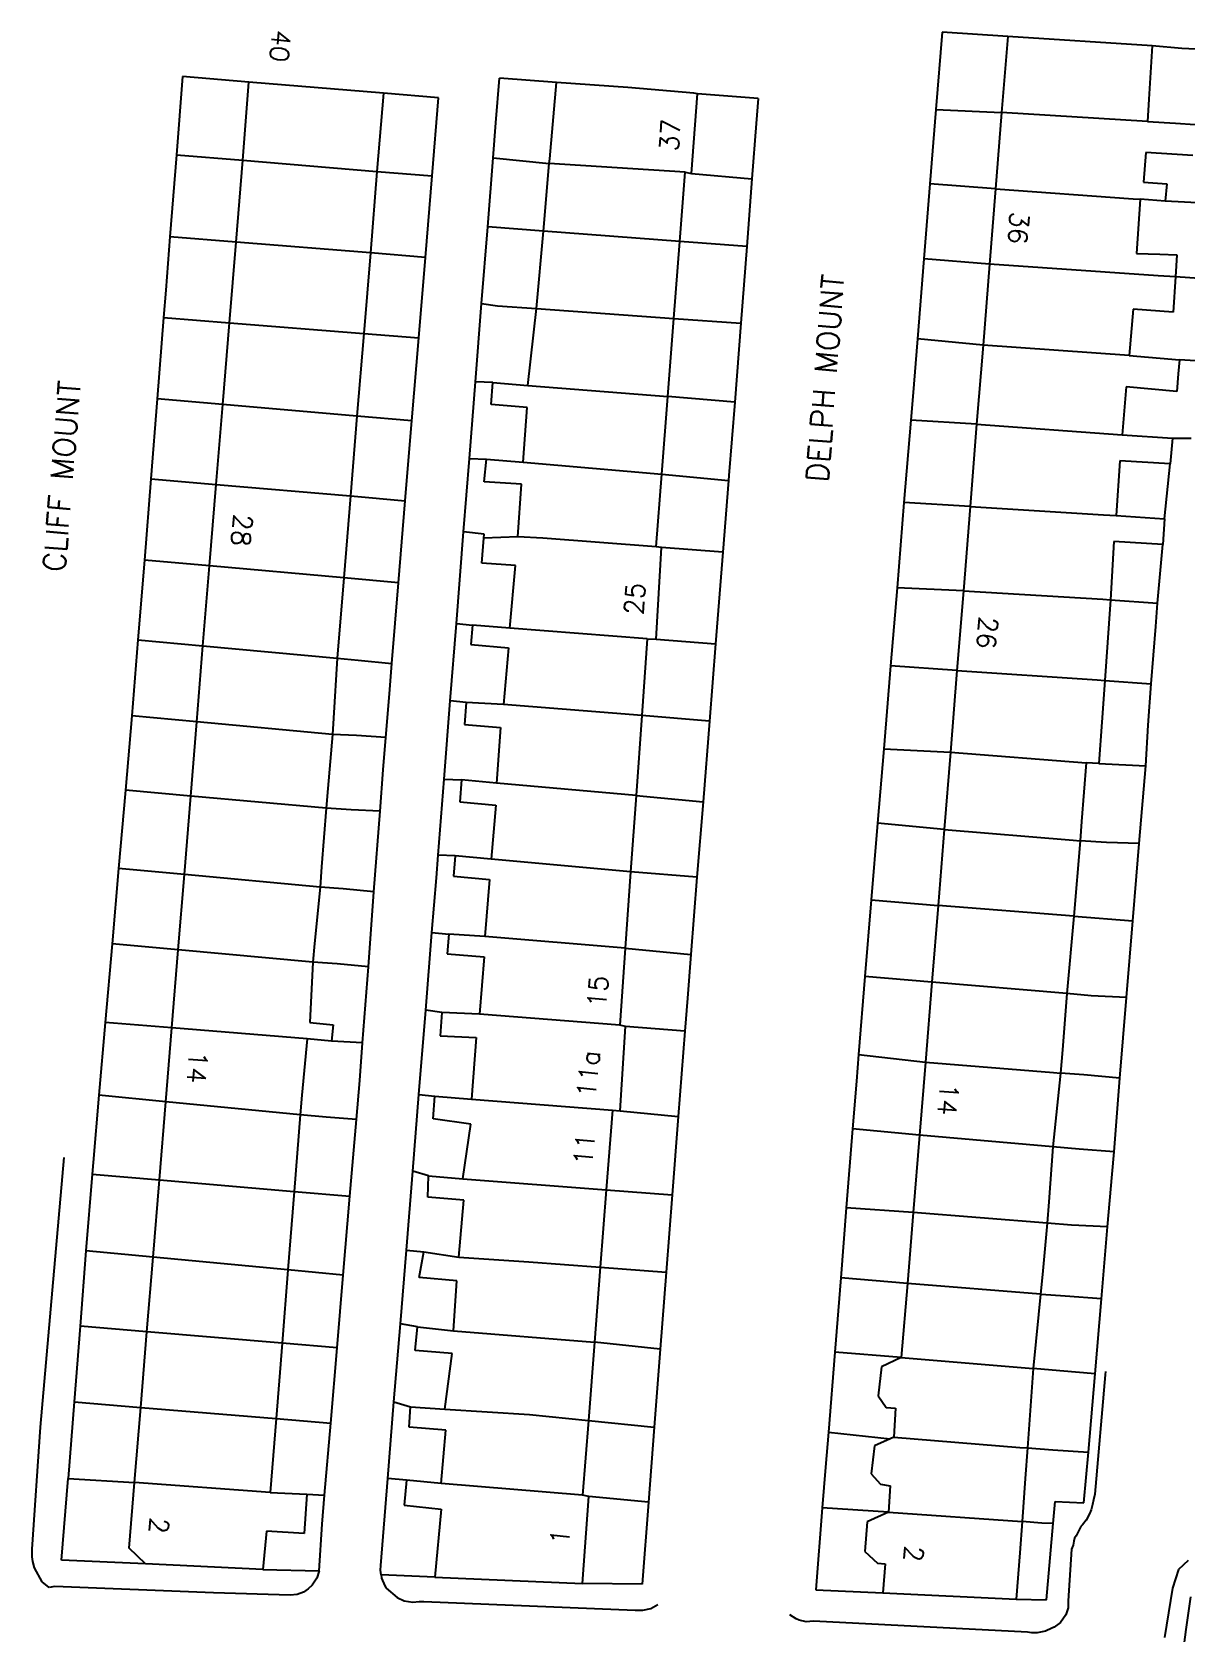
# Model space of a CAD drawing. Extents: x 427500 to 429848, y 434500 to 436505.
# Drawn here: x 429206.9 to 429280.7, y 435581.6 to 435684 of the extents above; entities that cross this region are included whole.
import ezdxf

# ---------------------------------------------------------------- set-up
doc = ezdxf.new("R2010")
doc.units = 0
doc.layers.add('LPTIP_Ex_Base', color=8, linetype='Continuous')
doc.styles.add('MtXpl_Romans', font='romans__.ttf')

msp = doc.modelspace()

# ---------------------------------------------------------------- linework, layer by layer
at = {"layer": 'LPTIP_Ex_Base', "color": 251, "true_color": 0x636466}
for p, q in [((429265.08, 435683.95), (429264.68, 435679)), ((429269.28, 435683.67), (429265.08, 435683.95)), ((429269.28, 435683.67), (429268.88, 435678.8)), ((429278.5, 435683.07), (429269.28, 435683.67)), ((429278.5, 435683.07), (429278.3, 435679.65)), ((429280.4, 435682.9), (429278.5, 435683.07)), ((429286.47, 435682.59), (429280.4, 435682.9)), ((429216.53, 435681.11), (429216.14, 435676.11)), ((429220.77, 435680.75), (429216.53, 435681.11)), ((429220.37, 435675.76), (429220.77, 435680.75)), ((429229.36, 435680.04), (429220.77, 435680.75)), ((429236.55, 435678.15), (429236.79, 435681)), ((429240.43, 435680.73), (429236.79, 435681)), ((429240, 435675.85), (429240.43, 435680.73)), ((429245, 435680.4), (429240.43, 435680.73)), ((429249.2, 435680.05), (429245, 435680.4)), ((429229.36, 435680.04), (429228.95, 435675.04)), ((429232.89, 435679.75), (429229.36, 435680.04)), ((429232.48, 435674.75), (429232.89, 435679.75)), ((429249.05, 435674.9), (429249.45, 435680)), ((429249.45, 435680), (429249.2, 435680.05)), ((429253.32, 435679.7), (429249.45, 435680)), ((429253.32, 435679.7), (429253.2, 435678.1)), ((429278.3, 435679.65), (429278.22, 435678.23)), ((429264.68, 435679), (429264.3, 435674.25)), ((429264.68, 435679), (429268.88, 435678.8)), ((429268.88, 435678.8), (429268.5, 435673.92)), ((429278.22, 435678.23), (429268.88, 435678.8)), ((429236.37, 435675.91), (429236.55, 435678.15)), ((429253.2, 435678.1), (429252.92, 435674.56)), ((429278.22, 435678.23), (429280, 435678.12)), ((429280, 435678.12), (429281.25, 435678.05)), ((429216.14, 435676.11), (429215.72, 435670.86)), ((429216.14, 435676.11), (429220.37, 435675.76)), ((429219.94, 435670.52), (429220.37, 435675.76)), ((429220.37, 435675.76), (429228.95, 435675.04)), ((429236.03, 435671.5), (429236.37, 435675.91)), ((429236.37, 435675.91), (429239.97, 435675.55)), ((429239.59, 435671.23), (429239.97, 435675.55)), ((429239.97, 435675.55), (429240, 435675.85)), ((429248.65, 435675), (429239.97, 435675.55)), ((429278.1, 435676.25), (429277.95, 435674.35)), ((429281.1, 435676.05), (429278.1, 435676.25)), ((429228.95, 435675.04), (429228.53, 435669.84)), ((429228.95, 435675.04), (429232.48, 435674.75)), ((429232.05, 435669.55), (429232.48, 435674.75)), ((429248.31, 435670.57), (429248.65, 435675)), ((429248.65, 435675), (429249.05, 435674.9)), ((429249.05, 435674.9), (429252.92, 435674.56)), ((429252.92, 435674.56), (429252.59, 435670.25)), ((429264.3, 435674.25), (429263.91, 435669.45)), ((429268.5, 435673.92), (429264.3, 435674.25)), ((429277.95, 435674.35), (429279.45, 435674.25)), ((429279.45, 435674.25), (429279.35, 435673.15)), ((429268.5, 435673.92), (429268.11, 435669.12)), ((429268.5, 435673.92), (429277.3, 435673.3)), ((429277.3, 435673.3), (429277.75, 435673.27)), ((429277.75, 435673.27), (429277.5, 435669.8)), ((429279.35, 435673.15), (429277.75, 435673.27)), ((429284.59, 435672.88), (429279.35, 435673.15)), ((429235.64, 435666.6), (429236.03, 435671.5)), ((429239.59, 435671.23), (429236.03, 435671.5)), ((429239.15, 435666.28), (429239.59, 435671.23)), ((429248.31, 435670.57), (429239.59, 435671.23)), ((429215.72, 435670.86), (429215.45, 435667.45)), ((429219.94, 435670.52), (429215.72, 435670.86)), ((429219.52, 435665.37), (429219.94, 435670.52)), ((429228.53, 435669.84), (429219.94, 435670.52)), ((429247.93, 435665.65), (429248.31, 435670.57)), ((429252.59, 435670.25), (429248.31, 435670.57)), ((429252.59, 435670.25), (429252.21, 435665.35)), ((429228.53, 435669.84), (429228.11, 435664.68)), ((429232.05, 435669.55), (429228.53, 435669.84)), ((429231.62, 435664.4), (429232.05, 435669.55)), ((429263.91, 435669.45), (429263.5, 435664.35)), ((429268.11, 435669.12), (429263.91, 435669.45)), ((429268.11, 435669.12), (429267.7, 435663.93)), ((429278.9, 435668.37), (429268.11, 435669.12)), ((429277.5, 435669.8), (429279, 435669.75)), ((429279, 435669.75), (429280.09, 435669.71)), ((429280.09, 435669.71), (429280, 435668.3)), ((429280, 435668.3), (429278.9, 435668.37)), ((429280, 435668.3), (429279.85, 435666.05)), ((429283.65, 435668.05), (429280, 435668.3)), ((429215.45, 435667.45), (429215.31, 435665.71)), ((429235.25, 435661.6), (429235.64, 435666.6)), ((429235.64, 435666.6), (429236.65, 435666.45)), ((429236.65, 435666.45), (429239.15, 435666.28)), ((429238.6, 435661.37), (429239.15, 435666.28)), ((429239.15, 435666.28), (429247.93, 435665.65)), ((429277.3, 435666.25), (429277.03, 435663.27)), ((429279.85, 435666.05), (429277.3, 435666.25)), ((429215.31, 435665.71), (429214.9, 435660.5)), ((429215.31, 435665.71), (429219.52, 435665.37)), ((429219.09, 435660.14), (429219.52, 435665.37)), ((429219.52, 435665.37), (429228.11, 435664.68)), ((429247.54, 435660.65), (429247.93, 435665.65)), ((429247.93, 435665.65), (429252.21, 435665.35)), ((429252.21, 435665.35), (429251.82, 435660.29)), ((429228.11, 435664.68), (429227.67, 435659.4)), ((429228.11, 435664.68), (429231.62, 435664.4)), ((429231.18, 435659.1), (429231.62, 435664.4)), ((429263.5, 435664.35), (429263.2, 435660.65)), ((429267.7, 435663.93), (429263.5, 435664.35)), ((429267.7, 435663.93), (429267.29, 435658.88)), ((429277.03, 435663.27), (429267.7, 435663.93)), ((429277.03, 435663.27), (429280.25, 435663)), ((429280.25, 435663), (429280.18, 435662.1)), ((429282.3, 435662.87), (429280.25, 435663)), ((429280.18, 435662.1), (429280.09, 435660.97)), ((429234.86, 435656.7), (429235.25, 435661.6)), ((429236.35, 435661.55), (429235.25, 435661.6)), ((429236.25, 435660.15), (429236.35, 435661.55)), ((429236.35, 435661.55), (429238.6, 435661.37)), ((429238.6, 435661.37), (429247.54, 435660.65)), ((429276.84, 435661.27), (429276.6, 435658.21)), ((429276.85, 435661.27), (429276.84, 435661.27)), ((429280.09, 435660.97), (429276.85, 435661.27)), ((429214.9, 435660.5), (429214.49, 435655.4)), ((429219.09, 435660.14), (429214.9, 435660.5)), ((429218.67, 435655.04), (429219.09, 435660.14)), ((429227.67, 435659.4), (429219.09, 435660.14)), ((429238.55, 435659.95), (429236.25, 435660.15)), ((429238.3, 435656.47), (429238.55, 435659.95)), ((429247.16, 435655.7), (429247.54, 435660.65)), ((429251.82, 435660.29), (429247.54, 435660.65)), ((429251.82, 435660.29), (429251.45, 435655.6)), ((429263.2, 435660.65), (429263.08, 435659.14)), ((429227.67, 435659.4), (429227.26, 435654.3)), ((429231.18, 435659.1), (429227.67, 435659.4)), ((429231.1, 435658.1), (429231.18, 435659.1)), ((429263.08, 435659.14), (429262.64, 435653.89)), ((429267.29, 435658.88), (429263.08, 435659.14)), ((429267.29, 435658.88), (429266.87, 435653.63)), ((429267.29, 435658.88), (429276.6, 435658.21)), ((429230.76, 435654), (429231.1, 435658.1)), ((429276.6, 435658.21), (429279.8, 435658)), ((429279.8, 435658), (429279.65, 435656.35)), ((429279.8, 435658), (429281, 435658)), ((429234.49, 435652), (429234.86, 435656.7)), ((429234.86, 435656.7), (429235.95, 435656.65)), ((429235.8, 435655.2), (429235.95, 435656.65)), ((429235.95, 435656.65), (429238.3, 435656.47)), ((429238.3, 435656.47), (429247.16, 435655.7)), ((429276.45, 435656.55), (429276.2, 435653.05)), ((429279.65, 435656.35), (429276.45, 435656.55)), ((429279.3, 435652.85), (429279.65, 435656.35)), ((429214.49, 435655.4), (429214.08, 435650.2)), ((429214.49, 435655.4), (429218.67, 435655.04)), ((429218.25, 435649.83), (429218.67, 435655.04)), ((429218.67, 435655.04), (429227.26, 435654.3)), ((429238.2, 435655.05), (429235.8, 435655.2)), ((429237.95, 435651.7), (429238.2, 435655.05)), ((429246.8, 435651.05), (429247.16, 435655.7)), ((429247.16, 435655.7), (429251.43, 435655.3)), ((429251.43, 435655.3), (429251.06, 435650.7)), ((429251.45, 435655.6), (429251.43, 435655.3)), ((429227.26, 435654.3), (429226.83, 435649.06)), ((429227.26, 435654.3), (429230.76, 435654)), ((429230.33, 435648.75), (429230.76, 435654)), ((429262.64, 435653.89), (429262.2, 435648.44)), ((429266.87, 435653.63), (429262.64, 435653.89)), ((429266.87, 435653.63), (429266.44, 435648.23)), ((429266.87, 435653.63), (429275.4, 435653.1)), ((429275.4, 435653.1), (429276.2, 435653.05)), ((429276.2, 435653.05), (429279.3, 435652.85)), ((429279.3, 435652.85), (429279.2, 435651.2)), ((429234.03, 435646.15), (429234.49, 435652)), ((429235.8, 435651.85), (429234.49, 435652)), ((429235.78, 435651.61), (429235.8, 435651.85)), ((429237.95, 435651.7), (429235.78, 435651.61)), ((429239.55, 435651.6), (429237.95, 435651.7)), ((429235.65, 435650), (429235.78, 435651.61)), ((429246.8, 435651.05), (429239.55, 435651.6)), ((429247.15, 435651), (429246.8, 435651.05)), ((429246.8, 435645.15), (429247.15, 435651)), ((429251.06, 435650.7), (429247.15, 435651)), ((429251.06, 435650.7), (429250.6, 435644.85)), ((429276.05, 435651.4), (429275.85, 435647.66)), ((429279.2, 435651.2), (429276.05, 435651.4)), ((429278.85, 435647.45), (429279.2, 435651.2)), ((429214.08, 435650.2), (429213.67, 435645.1)), ((429218.25, 435649.83), (429214.08, 435650.2)), ((429217.83, 435644.72), (429218.25, 435649.83)), ((429226.83, 435649.06), (429218.25, 435649.83)), ((429237.8, 435649.85), (429235.65, 435650)), ((429237.45, 435645.86), (429237.8, 435649.85)), ((429226.83, 435649.06), (429226.41, 435643.93)), ((429230.33, 435648.75), (429226.83, 435649.06)), ((429229.91, 435643.6), (429230.33, 435648.75)), ((429262.2, 435648.44), (429261.78, 435643.44)), ((429266.44, 435648.23), (429262.2, 435648.44)), ((429266.44, 435648.23), (429266.03, 435643.15)), ((429266.44, 435648.23), (429275.35, 435647.7)), ((429275.35, 435647.7), (429275.85, 435647.66)), ((429275.85, 435647.66), (429275.74, 435646.15)), ((429275.85, 435647.66), (429278.85, 435647.45)), ((429278.75, 435645.95), (429278.85, 435647.45)), ((429233.64, 435641.2), (429234.03, 435646.15)), ((429234.03, 435646.15), (429235.05, 435646.05)), ((429235.05, 435646.05), (429234.95, 435644.8)), ((429237.45, 435645.86), (429235.05, 435646.05)), ((429246.23, 435645.18), (429237.45, 435645.86)), ((429275.74, 435646.15), (429275.49, 435642.51)), ((429278.45, 435642.3), (429278.75, 435645.95)), ((429213.67, 435645.1), (429213.35, 435641.05)), ((429213.67, 435645.1), (429217.83, 435644.72)), ((429217.43, 435639.86), (429217.83, 435644.72)), ((429217.83, 435644.72), (429226.41, 435643.93)), ((429234.95, 435644.8), (429237.35, 435644.6)), ((429237.35, 435644.6), (429237.05, 435640.97)), ((429246.23, 435645.18), (429245.88, 435640.28)), ((429246.23, 435645.18), (429246.8, 435645.15)), ((429246.8, 435645.15), (429250.6, 435644.85)), ((429250.6, 435644.85), (429250.2, 435639.9)), ((429226.41, 435643.93), (429226.17, 435640.1)), ((429226.41, 435643.93), (429227.75, 435643.8)), ((429227.75, 435643.8), (429229.91, 435643.6)), ((429229.75, 435641.65), (429229.91, 435643.6)), ((429261.78, 435643.44), (429261.35, 435638.14)), ((429266.03, 435643.15), (429261.78, 435643.44)), ((429266.03, 435643.15), (429265.61, 435637.93)), ((429266.03, 435643.15), (429275, 435642.55)), ((429275, 435642.55), (429275.49, 435642.51)), ((429275.49, 435642.51), (429275.29, 435639.85)), ((429275.49, 435642.51), (429278.45, 435642.3)), ((429229.52, 435638.86), (429229.75, 435641.65)), ((429278.25, 435639.65), (429278.45, 435642.3)), ((429213.35, 435641.05), (429213.28, 435640.25)), ((429233.25, 435636.2), (429233.64, 435641.2)), ((429234.65, 435641.1), (429233.64, 435641.2)), ((429234.65, 435641.1), (429234.55, 435639.7)), ((429237.05, 435640.97), (429234.65, 435641.1)), ((429245.88, 435640.28), (429237.05, 435640.97)), ((429213.28, 435640.25), (429212.87, 435635.49)), ((429217.43, 435639.86), (429213.28, 435640.25)), ((429217.05, 435635.12), (429217.43, 435639.86)), ((429226.11, 435639.05), (429217.43, 435639.86)), ((429226.17, 435640.1), (429226.11, 435639.05)), ((429234.55, 435639.7), (429236.85, 435639.5)), ((429236.85, 435639.5), (429236.6, 435635.95)), ((429245.88, 435640.28), (429245.52, 435635.15)), ((429250.2, 435639.9), (429245.88, 435640.28)), ((429250.2, 435639.9), (429249.8, 435634.75)), ((429275.29, 435639.85), (429275.1, 435637.2)), ((429278.11, 435637.05), (429278.25, 435639.65)), ((429226.11, 435639.05), (429225.81, 435635.6)), ((429227.65, 435639), (429226.11, 435639.05)), ((429229.52, 435638.86), (429227.65, 435639)), ((429229.35, 435636.8), (429229.52, 435638.86)), ((429261.35, 435638.14), (429260.96, 435633.4)), ((429261.35, 435638.14), (429265.61, 435637.93)), ((429265.61, 435637.93), (429265.21, 435632.98)), ((429265.61, 435637.93), (429274.3, 435637.25)), ((429229.15, 435634.15), (429229.35, 435636.8)), ((429274.3, 435637.25), (429274, 435633.5)), ((429275.1, 435637.2), (429274.3, 435637.25)), ((429275.1, 435637.2), (429278.11, 435637.05)), ((429277.68, 435632.09), (429278.11, 435637.05)), ((429212.87, 435635.49), (429212.43, 435630.49)), ((429217.05, 435635.12), (429212.87, 435635.49)), ((429225.81, 435635.6), (429225.7, 435634.35)), ((429232.86, 435631.35), (429233.25, 435636.2)), ((429233.25, 435636.2), (429234.35, 435636.15)), ((429234.35, 435636.15), (429234.25, 435634.75)), ((429236.6, 435635.95), (429234.35, 435636.15)), ((429245.52, 435635.15), (429236.6, 435635.95)), ((429216.64, 435630.1), (429217.05, 435635.12)), ((429225.7, 435634.35), (429217.05, 435635.12)), ((429225.7, 435634.35), (429225.41, 435630.59)), ((429227.3, 435634.25), (429225.7, 435634.35)), ((429234.25, 435634.75), (429236.55, 435634.55)), ((429236.55, 435634.55), (429236.25, 435631.1)), ((429245.52, 435635.15), (429245.17, 435630.28)), ((429245.52, 435635.15), (429249.8, 435634.75)), ((429249.8, 435634.75), (429249.41, 435629.94)), ((429229.15, 435634.15), (429227.3, 435634.25)), ((429228.76, 435629), (429229.15, 435634.15)), ((429260.96, 435633.4), (429260.55, 435628.5)), ((429265.21, 435632.98), (429260.96, 435633.4)), ((429274, 435633.5), (429273.9, 435632.27)), ((429265.21, 435632.98), (429264.82, 435628.13)), ((429265.21, 435632.98), (429273.45, 435632.3)), ((429273.45, 435632.3), (429273.9, 435632.27)), ((429273.9, 435632.27), (429273.5, 435627.44)), ((429275.6, 435632.15), (429273.9, 435632.27)), ((429232.75, 435629.9), (429232.86, 435631.35)), ((429233.95, 435631.3), (429232.86, 435631.35)), ((429233.95, 435631.3), (429233.85, 435630)), ((429236.25, 435631.1), (429233.95, 435631.3)), ((429277.68, 435632.09), (429275.6, 435632.15)), ((429277.5, 435630), (429277.68, 435632.09)), ((429212.43, 435630.49), (429212.02, 435625.69)), ((429216.64, 435630.1), (429212.43, 435630.49)), ((429225.41, 435630.59), (429225.31, 435629.3)), ((429245.17, 435630.28), (429236.25, 435631.1)), ((429245.17, 435630.28), (429244.82, 435625.4)), ((429249.41, 435629.94), (429245.17, 435630.28)), ((429216.24, 435625.3), (429216.64, 435630.1)), ((429225.31, 435629.3), (429216.64, 435630.1)), ((429225.31, 435629.3), (429224.95, 435625.7)), ((429226.8, 435629.2), (429225.31, 435629.3)), ((429228.76, 435629), (429226.8, 435629.2)), ((429232.47, 435626.4), (429232.75, 435629.9)), ((429233.85, 435630), (429236.15, 435629.8)), ((429236.15, 435629.8), (429235.85, 435626.15)), ((429249.41, 435629.94), (429249.02, 435624.99)), ((429277.27, 435627.14), (429277.5, 435630)), ((429228.4, 435624.21), (429228.76, 435629)), ((429260.55, 435628.5), (429260.15, 435623.59)), ((429260.55, 435628.5), (429264.82, 435628.13)), ((429264.82, 435628.13), (429264.43, 435623.23)), ((429273.5, 435627.44), (429264.82, 435628.13)), ((429273.5, 435627.44), (429273.05, 435622.5)), ((429273.5, 435627.44), (429277.27, 435627.14)), ((429276.87, 435622.24), (429277.27, 435627.14)), ((429232.07, 435621.45), (429232.47, 435626.4)), ((429232.47, 435626.4), (429233.55, 435626.3)), ((429233.55, 435626.3), (429233.45, 435625.05)), ((429235.85, 435626.15), (429233.55, 435626.3)), ((429244.82, 435625.4), (429235.85, 435626.15)), ((429212.02, 435625.69), (429211.58, 435620.66)), ((429216.24, 435625.3), (429212.02, 435625.69)), ((429215.84, 435620.31), (429216.24, 435625.3)), ((429224.85, 435624.5), (429216.24, 435625.3)), ((429224.95, 435625.7), (429224.85, 435624.5)), ((429244.82, 435625.4), (429244.47, 435620.48)), ((429244.82, 435625.4), (429249.02, 435624.99)), ((429224.85, 435624.5), (429224.65, 435620.65)), ((429226.4, 435624.4), (429224.85, 435624.5)), ((429228.4, 435624.21), (429226.4, 435624.4)), ((429228.03, 435619.35), (429228.4, 435624.21)), ((429233.45, 435625.05), (429235.8, 435624.85)), ((429235.8, 435624.85), (429235.5, 435621.18)), ((429249.02, 435624.99), (429248.8, 435622.2)), ((429260.15, 435623.59), (429259.74, 435618.6)), ((429264.43, 435623.23), (429260.15, 435623.59)), ((429264.43, 435623.23), (429264.01, 435618.12)), ((429273.05, 435622.5), (429264.43, 435623.23)), ((429248.8, 435622.2), (429248.64, 435620.09)), ((429273.05, 435622.5), (429272.77, 435618.9)), ((429274.6, 435622.35), (429273.05, 435622.5)), ((429276.87, 435622.24), (429274.6, 435622.35)), ((429276.45, 435617.09), (429276.87, 435622.24)), ((429231.63, 435616.05), (429232.07, 435621.45)), ((429233.1, 435621.3), (429232.07, 435621.45)), ((429233.1, 435621.3), (429233, 435619.8)), ((429235.5, 435621.18), (429233.1, 435621.3)), ((429244.47, 435620.48), (429235.5, 435621.18)), ((429211.58, 435620.66), (429211.17, 435616.01)), ((429215.84, 435620.31), (429211.58, 435620.66)), ((429215.45, 435615.59), (429215.84, 435620.31)), ((429224.5, 435619.6), (429215.84, 435620.31)), ((429224.65, 435620.65), (429226.15, 435620.5)), ((429226.15, 435620.5), (429226.05, 435619.45)), ((429244.85, 435620.4), (429244.47, 435620.48)), ((429244.5, 435615), (429244.85, 435620.4)), ((429248.64, 435620.09), (429244.85, 435620.4)), ((429248.64, 435620.09), (429248.21, 435614.64)), ((429224.5, 435619.6), (429224.15, 435616)), ((429226.05, 435619.45), (429224.5, 435619.6)), ((429228.03, 435619.35), (429226.05, 435619.45)), ((429227.85, 435616.95), (429228.03, 435619.35)), ((429233, 435619.8), (429235.3, 435619.7)), ((429235.3, 435619.7), (429235, 435615.75)), ((429259.74, 435618.6), (429259.6, 435616.9)), ((429259.74, 435618.6), (429264.01, 435618.12)), ((429264.01, 435618.12), (429263.64, 435613.45)), ((429264.01, 435618.12), (429272.2, 435617.45)), ((429272.77, 435618.9), (429272.65, 435617.42)), ((429227.64, 435614.45), (429227.85, 435616.95)), ((429259.6, 435616.9), (429259.36, 435613.85)), ((429272.65, 435617.42), (429272.15, 435612.7)), ((429272.2, 435617.45), (429272.65, 435617.42)), ((429274.15, 435617.3), (429272.65, 435617.42)), ((429276.45, 435617.09), (429274.15, 435617.3)), ((429276.07, 435612.39), (429276.45, 435617.09)), ((429211.17, 435616.01), (429210.8, 435611.7)), ((429215.45, 435615.59), (429211.17, 435616.01)), ((429224.15, 435616), (429224.05, 435614.75)), ((429231.24, 435611.15), (429231.63, 435616.05)), ((429231.63, 435616.05), (429232.65, 435615.95)), ((429232.55, 435614.5), (429232.65, 435615.95)), ((429232.65, 435615.95), (429235, 435615.75)), ((429215.04, 435610.59), (429215.45, 435615.59)), ((429224.05, 435614.75), (429215.45, 435615.59)), ((429235, 435615.75), (429244, 435615.05)), ((429244, 435615.05), (429243.61, 435609.95)), ((429244, 435615.05), (429244.5, 435615)), ((429244.5, 435615), (429248.21, 435614.64)), ((429224.05, 435614.75), (429223.66, 435609.86)), ((429225.7, 435614.6), (429224.05, 435614.75)), ((429227.64, 435614.45), (429225.7, 435614.6)), ((429227.22, 435609.56), (429227.64, 435614.45)), ((429234.95, 435614.15), (429232.55, 435614.5)), ((429234.45, 435610.67), (429234.95, 435614.15)), ((429248.21, 435614.64), (429247.83, 435609.64)), ((429259.36, 435613.85), (429258.95, 435608.8)), ((429263.64, 435613.45), (429259.36, 435613.85)), ((429263.64, 435613.45), (429263.24, 435608.5)), ((429272.15, 435612.7), (429263.64, 435613.45)), ((429208.85, 435610.8), (429208.95, 435612.02)), ((429272.15, 435612.7), (429271.9, 435609.2)), ((429273.85, 435612.55), (429272.15, 435612.7)), ((429276.07, 435612.39), (429273.85, 435612.55)), ((429275.95, 435610.95), (429276.07, 435612.39)), ((429208.21, 435603.54), (429208.85, 435610.8)), ((429210.74, 435610.95), (429210.35, 435606.05)), ((429210.8, 435611.7), (429210.74, 435610.95)), ((429210.74, 435610.95), (429215.04, 435610.59)), ((429230.83, 435606.11), (429231.24, 435611.15)), ((429232.25, 435610.85), (429231.24, 435611.15)), ((429232.2, 435609.5), (429232.25, 435610.85)), ((429232.25, 435610.85), (429234.45, 435610.67)), ((429275.66, 435607.59), (429275.95, 435610.95)), ((429214.64, 435605.65), (429215.04, 435610.59)), ((429215.04, 435610.59), (429223.66, 435609.86)), ((429223.66, 435609.86), (429223.26, 435604.84)), ((429223.66, 435609.86), (429227.22, 435609.56)), ((429234.45, 435610.67), (429243.61, 435609.95)), ((429243.61, 435609.95), (429243.23, 435605.02)), ((429243.61, 435609.95), (429247.83, 435609.64)), ((429226.8, 435604.5), (429227.22, 435609.56)), ((429234.5, 435609.3), (429232.2, 435609.5)), ((429234.19, 435605.65), (429234.5, 435609.3)), ((429247.83, 435609.64), (429247.44, 435604.69)), ((429258.95, 435608.8), (429258.6, 435604.34)), ((429263.24, 435608.5), (429258.95, 435608.8)), ((429271.9, 435609.2), (429271.8, 435607.83)), ((429263.24, 435608.5), (429262.87, 435603.97)), ((429271.8, 435607.83), (429263.24, 435608.5)), ((429271.8, 435607.83), (429271.5, 435604.55)), ((429273.35, 435607.7), (429271.8, 435607.83)), ((429275.66, 435607.59), (429273.35, 435607.7)), ((429275.27, 435603), (429275.66, 435607.59)), ((429210.35, 435606.05), (429209.97, 435601.25)), ((429214.64, 435605.65), (429210.35, 435606.05)), ((429214.25, 435600.89), (429214.64, 435605.65)), ((429223.26, 435604.84), (429214.64, 435605.65)), ((429230.45, 435601.39), (429230.83, 435606.11)), ((429230.83, 435606.11), (429231.95, 435606)), ((429231.65, 435604.35), (429231.95, 435606)), ((429231.95, 435606), (429234.19, 435605.65)), ((429234.19, 435605.65), (429238.65, 435605.35)), ((429223.26, 435604.84), (429222.89, 435600.16)), ((429226.8, 435604.5), (429223.26, 435604.84)), ((429238.65, 435605.35), (429243.23, 435605.02)), ((429243.23, 435605.02), (429242.85, 435600.22)), ((429243.23, 435605.02), (429247.44, 435604.69)), ((429247.44, 435604.69), (429247.06, 435599.78)), ((429226.4, 435599.86), (429226.8, 435604.5)), ((429234.05, 435604.15), (429231.65, 435604.35)), ((429233.85, 435600.95), (429234.05, 435604.15)), ((429258.6, 435604.34), (429258.22, 435599.59)), ((429262.87, 435603.97), (429258.6, 435604.34)), ((429262.87, 435603.97), (429262.46, 435599.25)), ((429271.38, 435603.28), (429262.87, 435603.97)), ((429271.5, 435604.55), (429271.38, 435603.28)), ((429207.45, 435594.8), (429208.21, 435603.54)), ((429271.38, 435603.28), (429271.25, 435602)), ((429271.42, 435603.27), (429271.38, 435603.28)), ((429272.95, 435603.16), (429271.42, 435603.27)), ((429275.27, 435603), (429272.95, 435603.16)), ((429274.86, 435598.2), (429275.27, 435603)), ((429271.25, 435602), (429270.9, 435598.53)), ((429209.97, 435601.25), (429209.59, 435596.4)), ((429214.25, 435600.89), (429209.97, 435601.25)), ((429213.85, 435596.05), (429214.25, 435600.89)), ((429222.89, 435600.16), (429214.25, 435600.89)), ((429230.04, 435596.4), (429230.45, 435601.39)), ((429231.55, 435601.2), (429230.45, 435601.39)), ((429231.4, 435599.7), (429231.55, 435601.2)), ((429231.55, 435601.2), (429233.85, 435600.95)), ((429233.85, 435600.95), (429242.85, 435600.22)), ((429222.89, 435600.16), (429222.51, 435595.34)), ((429226.4, 435599.86), (429222.89, 435600.16)), ((429226, 435595.05), (429226.4, 435599.86)), ((429233.75, 435599.5), (429231.4, 435599.7)), ((429233.29, 435595.95), (429233.75, 435599.5)), ((429242.85, 435600.22), (429242.47, 435595.22)), ((429247.06, 435599.78), (429242.85, 435600.22)), ((429247.06, 435599.78), (429246.68, 435594.79)), ((429258.22, 435599.59), (429257.81, 435594.48)), ((429262.46, 435599.25), (429258.22, 435599.59)), ((429261.2, 435598.65), (429261, 435596.8)), ((429262.46, 435599.25), (429261.2, 435598.65)), ((429262.46, 435599.25), (429270.9, 435598.53)), ((429270.9, 435598.53), (429270.55, 435593.46)), ((429272.6, 435598.4), (429270.9, 435598.53)), ((429274.86, 435598.2), (429272.6, 435598.4)), ((429274.43, 435593.2), (429274.86, 435598.2)), ((429275.5, 435598.14), (429274.85, 435590.5)), ((429275.52, 435598.34), (429275.5, 435598.14)), ((429261, 435596.8), (429261.5, 435596.05)), ((429209.59, 435596.4), (429209.2, 435591.5)), ((429209.59, 435596.4), (429213.85, 435596.05)), ((429213.46, 435591.26), (429213.85, 435596.05)), ((429213.85, 435596.05), (429222.51, 435595.34)), ((429229.65, 435591.5), (429230.04, 435596.4)), ((429230.04, 435596.4), (429231.1, 435596.1)), ((429231, 435594.8), (429231.1, 435596.1)), ((429231.1, 435596.1), (429233.29, 435595.95)), ((429233.29, 435595.95), (429238.7, 435595.6)), ((429238.7, 435595.6), (429242.47, 435595.22)), ((429261.5, 435596.05), (429262.1, 435596)), ((429262.1, 435596), (429262, 435594.15)), ((429206.9, 435587), (429207.45, 435594.8)), ((429222.51, 435595.34), (429222.13, 435590.62)), ((429222.51, 435595.34), (429226, 435595.05)), ((429225.6, 435590.45), (429226, 435595.05)), ((429233.35, 435594.6), (429231, 435594.8)), ((429233.05, 435591.2), (429233.35, 435594.6)), ((429242.47, 435595.22), (429242.1, 435590.45)), ((429242.47, 435595.22), (429246.68, 435594.79)), ((429246.68, 435594.79), (429246.31, 435589.99)), ((429257.81, 435594.48), (429257.63, 435592.23)), ((429257.81, 435594.48), (429261.75, 435594.04)), ((429260.75, 435593.6), (429260.55, 435591.8)), ((429261.75, 435594.04), (429260.75, 435593.6)), ((429262, 435594.15), (429261.75, 435594.04)), ((429262, 435594.15), (429270.05, 435593.5)), ((429270.05, 435593.5), (429270.55, 435593.46)), ((429270.55, 435593.46), (429270.4, 435591.5)), ((429270.55, 435593.46), (429272.15, 435593.35)), ((429272.15, 435593.35), (429274.43, 435593.2)), ((429274.15, 435589.95), (429274.43, 435593.2)), ((429208.79, 435586.3), (429209.2, 435591.5)), ((429209.2, 435591.5), (429213.46, 435591.26)), ((429229.2, 435585.95), (429229.65, 435591.5)), ((429230.85, 435591.4), (429229.65, 435591.5)), ((429230.85, 435591.4), (429230.7, 435589.8)), ((429233.05, 435591.2), (429230.85, 435591.4)), ((429257.63, 435592.23), (429257.42, 435589.64)), ((429260.55, 435591.8), (429261.15, 435591.15)), ((429270.4, 435591.5), (429270.2, 435588.77)), ((429213.1, 435587.05), (429213.46, 435591.26)), ((429222.13, 435590.62), (429213.46, 435591.26)), ((429222.13, 435590.62), (429224.46, 435590.51)), ((429224.46, 435590.51), (429224.3, 435588)), ((429224.46, 435590.51), (429225.6, 435590.45)), ((429225.45, 435588.6), (429225.6, 435590.45)), ((429242.1, 435590.45), (429233.05, 435591.2)), ((429242.5, 435590.35), (429242.1, 435590.45)), ((429242.1, 435584.8), (429242.5, 435590.35)), ((429246.31, 435589.99), (429242.5, 435590.35)), ((429261.15, 435591.15), (429261.75, 435591.05)), ((429261.75, 435591.05), (429261.65, 435589.36)), ((429274.85, 435590.5), (429274.75, 435590.15)), ((429230.7, 435589.8), (429233.05, 435589.55)), ((429233.05, 435589.55), (429232.65, 435585.2)), ((429246.31, 435589.99), (429245.9, 435584.75)), ((429257.42, 435589.64), (429257, 435584.4)), ((429261.65, 435589.36), (429257.42, 435589.64)), ((429261.65, 435589.36), (429260.3, 435588.75)), ((429261.65, 435589.36), (429270.2, 435588.77)), ((429272.18, 435588.64), (429272.3, 435590.05)), ((429272.3, 435590.05), (429274.15, 435589.95)), ((429274.5, 435589.25), (429274.3, 435588.85)), ((429274.6, 435589.5), (429274.5, 435589.25)), ((429274.7, 435589.85), (429274.6, 435589.5)), ((429274.75, 435590.15), (429274.7, 435589.85)), ((429225.25, 435585.6), (429225.45, 435588.6)), ((429260.3, 435588.75), (429260.15, 435586.85)), ((429270.2, 435588.77), (429270.04, 435586.75)), ((429271.45, 435588.65), (429270.2, 435588.77)), ((429272.18, 435588.64), (429271.45, 435588.65)), ((429271.75, 435583.75), (429272.18, 435588.64)), ((429273.95, 435588.45), (429273.65, 435587.85)), ((429274.05, 435588.55), (429273.95, 435588.45)), ((429274.3, 435588.85), (429274.05, 435588.55)), ((429221.9, 435588.15), (429221.65, 435585.7)), ((429224.3, 435588), (429221.9, 435588.15)), ((429273.45, 435587.25), (429273.35, 435587)), ((429273.5, 435587.5), (429273.45, 435587.25)), ((429273.55, 435587.7), (429273.5, 435587.5)), ((429273.65, 435587.85), (429273.55, 435587.7)), ((429206.9, 435586.5), (429206.9, 435587)), ((429206.95, 435586.2), (429206.9, 435586.5)), ((429207.05, 435585.8), (429206.95, 435586.2)), ((429214.15, 435586.05), (429208.79, 435586.3)), ((429214.15, 435586.05), (429213.1, 435587.05)), ((429260.15, 435586.85), (429260.95, 435586.1)), ((429270.04, 435586.75), (429269.82, 435583.8)), ((429273.35, 435587), (429273.15, 435583.7)), ((429280.81, 435586.26), (429280.2, 435585.7)), ((429207.55, 435584.9), (429207.05, 435585.8)), ((429221.65, 435585.7), (429214.15, 435586.05)), ((429221.65, 435585.7), (429225.25, 435585.6)), ((429225.25, 435585.6), (429225.1, 435585.15)), ((429229.17, 435585.65), (429229.2, 435585.95)), ((429229.22, 435585.35), (429229.17, 435585.65)), ((429232.65, 435585.2), (429229.22, 435585.35)), ((429229.22, 435585.35), (429229.25, 435585.15)), ((429232.65, 435585.2), (429242.1, 435584.8)), ((429260.95, 435586.1), (429261.45, 435586.05)), ((429261.45, 435586.05), (429261.3, 435584.2)), ((429280.2, 435585.7), (429279.8, 435584.5)), ((429208, 435584.55), (429207.55, 435584.9)), ((429208.35, 435584.6), (429208, 435584.55)), ((429218.5, 435584.2), (429208.35, 435584.6)), ((429223.4, 435584.05), (429218.5, 435584.2)), ((429224.25, 435584.25), (429223.85, 435584.1)), ((429224.55, 435584.45), (429224.25, 435584.25)), ((429224.8, 435584.7), (429224.55, 435584.45)), ((429225.1, 435585.15), (429224.8, 435584.7)), ((429229.25, 435585.15), (429229.45, 435584.65)), ((429229.45, 435584.65), (429229.55, 435584.5)), ((429229.55, 435584.5), (429230.25, 435583.9)), ((429245.9, 435584.75), (429242.1, 435584.8)), ((429257, 435584.4), (429261.3, 435584.2)), ((429261.3, 435584.2), (429269.82, 435583.8)), ((429279.8, 435584.5), (429279.3, 435581.35)), ((429223.85, 435584.1), (429223.4, 435584.05)), ((429230.25, 435583.9), (429230.7, 435583.7)), ((429230.7, 435583.7), (429231.25, 435583.6)), ((429231.25, 435583.6), (429231.65, 435583.65)), ((429231.65, 435583.65), (429231.95, 435583.65)), ((429231.95, 435583.65), (429245.45, 435583.1)), ((429245.95, 435583.1), (429246.45, 435583.2)), ((429246.45, 435583.2), (429246.9, 435583.45)), ((429269.82, 435583.8), (429271.75, 435583.75)), ((429273.15, 435583.25), (429273, 435582.8)), ((429273.15, 435583.7), (429273.15, 435583.25)), ((429280.95, 435583.95), (429280.67, 435581.85)), ((429245.45, 435583.1), (429245.95, 435583.1)), ((429255.75, 435582.55), (429255.35, 435582.8)), ((429255.95, 435582.45), (429255.75, 435582.55)), ((429256.4, 435582.35), (429255.95, 435582.45)), ((429256.85, 435582.4), (429256.4, 435582.35)), ((429270.55, 435581.7), (429256.85, 435582.4)), ((429272.65, 435582.3), (429272.25, 435582)), ((429273, 435582.8), (429272.65, 435582.3)), ((429270.8, 435581.65), (429270.55, 435581.7)), ((429271.15, 435581.65), (429270.8, 435581.65)), ((429271.7, 435581.75), (429271.15, 435581.65)), ((429272.1, 435581.95), (429271.7, 435581.75)), ((429272.25, 435582), (429272.1, 435581.95)), ((429280.67, 435581.85), (429279.63, 435574.07))]:
    msp.add_line(p, q, dxfattribs=at)

# ---------------------------------------------------------------- texts
at = {"layer": 'LPTIP_Ex_Base', "color": 251, "true_color": 0x636466, "style": 'MtXpl_Romans'}
for s, height, rotation, p in [('40', 1.2, 264.1, (429222.28, 435684.14)), ('37', 1.2, 86.1, (429248.21, 435676.29)), ('36', 1.2, 265.5, (429269.45, 435672.5)), ('DELPH MOUNT', 1.4, 85.5, (429257.78, 435655.13)), ('CLIFF MOUNT', 1.4, 85.2, (429208.99, 435649.4)), ('28', 1.2, 264.9, (429219.81, 435653.19)), ('25', 1.2, 85.8, (429245.95, 435646.66)), ('26', 1.2, 264.8, (429267.46, 435646.64)), ('15', 1.2, 85.5, (429243.59, 435621.56)), ('14', 1.2, 265.3, (429216.95, 435618.86)), ('11a', 1.2, 83.7, (429242.9, 435615.8)), ('14', 1.2, 265.3, (429264.95, 435616.81)), ('11', 1.2, 84.5, (429242.7, 435611.48)), ('2', 1.2, 265.1, (429214.46, 435589.06)), ('1', 1.2, 83.7, (429241.2, 435587.21)), ('2', 1.2, 265.5, (429262.71, 435587.26))]:
    msp.add_text(s, height=height, rotation=rotation, dxfattribs=at).set_placement(p)

doc.saveas('drawing.dxf')
